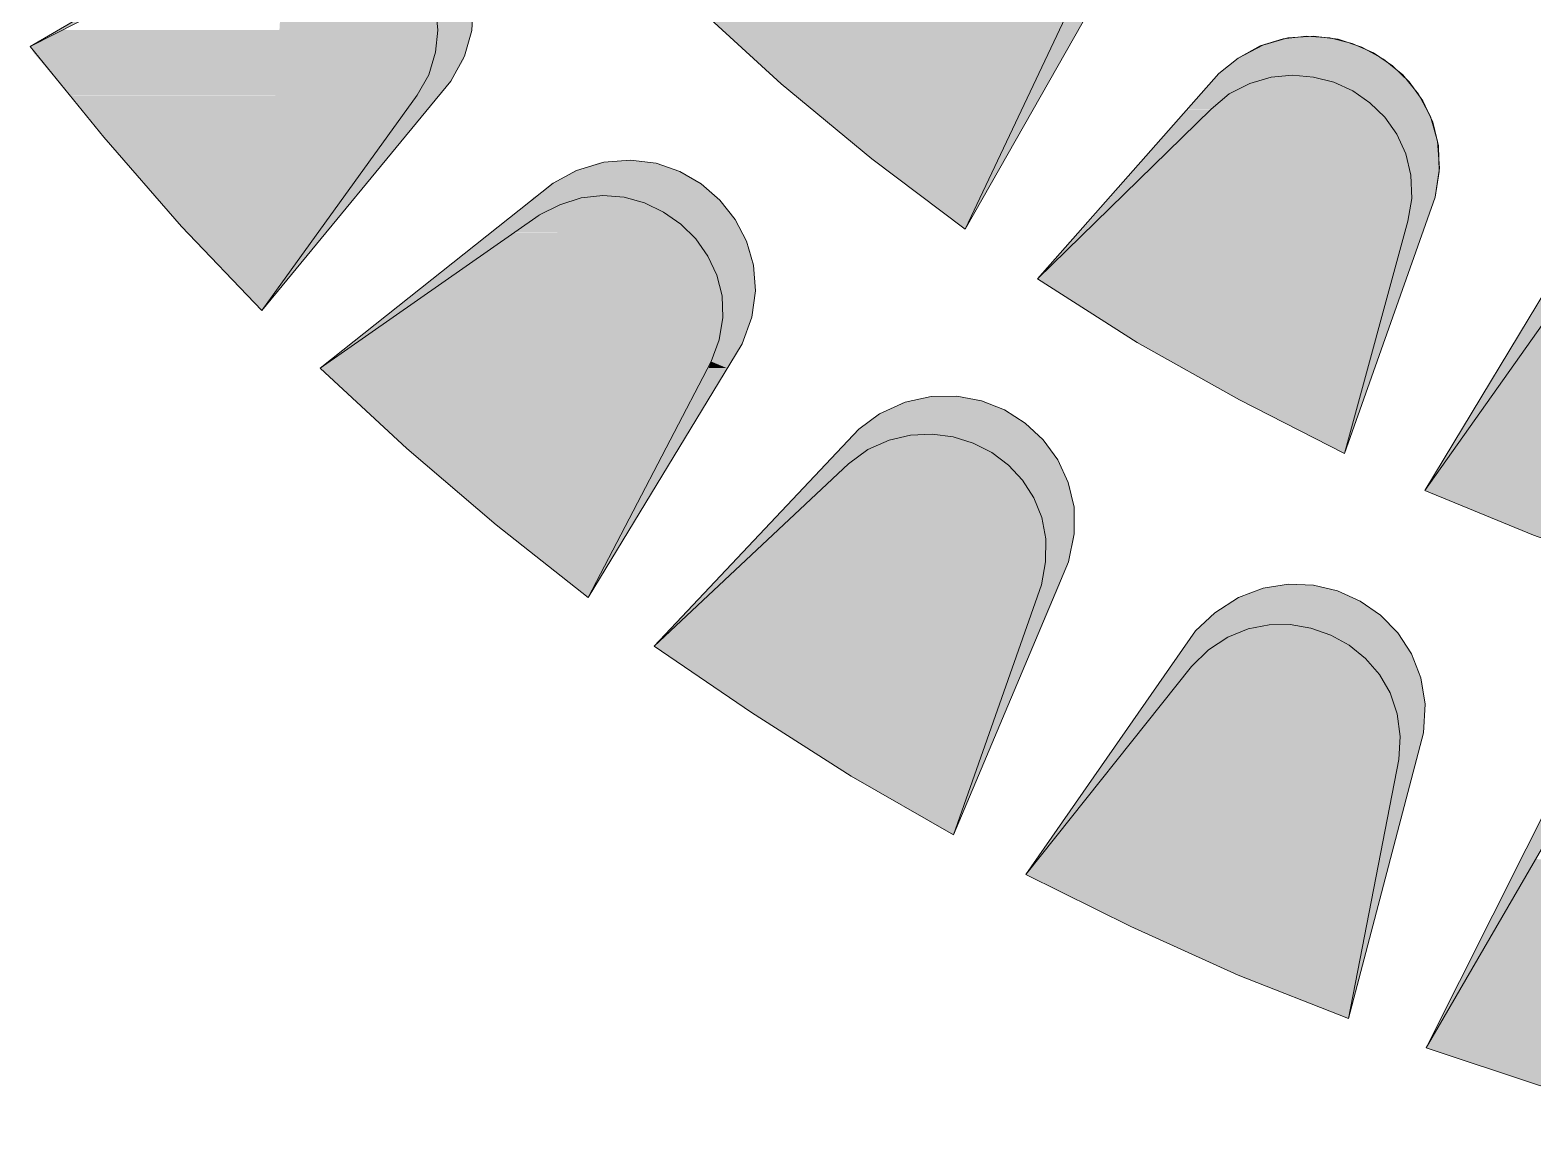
# Model space of a CAD drawing. Extents: x 0 to 245, y -13 to 205.
# Drawn here: x 100.75 to 136.17, y 34.1 to 60.4 of the extents above; entities that cross this region are included whole.
import ezdxf

# ---------------------------------------------------------------- set-up
doc = ezdxf.new("R2010")
doc.units = 0
doc.layers.add('FILL', color=8, linetype='Continuous')
doc.layers.add('GEOMETRY', color=7, linetype='Continuous')

msp = doc.modelspace()

# ---------------------------------------------------------------- hatches: boundary and pattern name
at = {"layer": 'FILL'}
for points in [[(122.788, 55.708), (125.961, 61.299), (126.171, 61.947), (126.241, 62.578), (126.183, 63.18), (126.01, 63.74), (125.734, 64.248), (125.367, 64.691), (124.923, 65.058), (124.413, 65.336), (123.849, 65.514), (123.245, 65.58), (122.612, 65.521), (121.964, 65.327), (121.445, 65.026)], [(106.216, 53.784), (110.672, 59.194), (110.988, 59.784), (111.16, 60.386), (111.198, 60.986), (111.113, 61.569), (110.917, 62.119), (110.621, 62.621), (110.236, 63.061), (109.774, 63.423), (109.245, 63.693), (108.661, 63.855), (108.034, 63.893), (107.375, 63.794), (106.826, 63.554)], [(100.753, 60.007), (106.826, 63.554)], [(109.878, 58.863), (110.152, 59.344), (110.311, 59.874), (110.363, 60.393), (110.316, 60.893), (110.178, 61.364), (109.96, 61.799), (109.668, 62.187), (109.313, 62.519), (108.903, 62.788), (108.447, 62.984), (107.952, 63.098), (107.43, 63.121), (106.887, 63.043), (106.367, 62.862)], [(100.753, 60.007), (106.367, 62.862)], [(105.605, 62.863), (101.241, 60.307), (101.332, 60.307)], [(105.605, 62.863), (106.367, 62.863), (101.332, 60.307)], [(116.41, 60.997), (118.455, 59.134), (120.591, 57.36), (122.788, 55.708)], [(110.305, 60.907), (110.366, 60.397), (111.159, 60.397)], [(110.305, 60.907), (111.191, 60.907), (111.159, 60.397)], [(116.562, 60.849), (118.455, 59.134), (124.435, 59.134)], [(116.562, 60.849), (125.228, 60.849), (124.435, 59.134)], [(122.788, 55.708), (125.228, 60.849)], [(125.228, 60.849), (125.686, 60.849), (122.788, 55.708)], [(101.546, 60.398), (100.753, 60.007), (110.306, 60.007)], [(101.241, 60.307), (101.332, 60.307), (100.753, 60.007)], [(101.546, 60.398), (110.366, 60.398), (110.306, 60.007)], [(110.336, 60.307), (110.306, 59.855), (111.007, 59.855)], [(110.366, 60.398), (110.336, 60.307), (111.13, 60.307)], [(110.336, 60.307), (111.13, 60.307), (111.007, 59.855)], [(110.366, 60.398), (111.16, 60.398), (111.13, 60.307)], [(131.73, 50.416), (133.867, 56.46), (133.967, 57.14), (133.924, 57.778), (133.755, 58.363), (133.476, 58.888), (133.103, 59.341), (132.652, 59.714), (132.14, 59.997), (131.582, 60.181), (130.996, 60.256), (130.397, 60.213), (129.802, 60.043), (129.226, 59.735), (128.769, 59.376)], [(133.867, 56.46), (133.958, 57.062), (133.941, 57.668), (133.809, 58.227), (133.576, 58.733), (133.256, 59.179), (132.863, 59.556), (132.411, 59.86), (131.913, 60.083), (131.383, 60.217), (130.836, 60.256), (130.285, 60.194), (129.743, 60.022), (129.226, 59.735), (128.769, 59.376)], [(130.356, 60.216), (130.294, 60.187), (131.578, 60.187)], [(130.966, 60.247), (130.356, 60.216), (131.393, 60.216)], [(130.356, 60.216), (131.393, 60.216), (131.578, 60.187)], [(100.753, 60.007), (102.492, 57.872), (104.323, 55.769), (106.216, 53.784)], [(100.753, 60.007), (100.844, 59.855), (110.306, 59.855)], [(100.753, 60.007), (110.306, 60.007), (110.306, 59.855)], [(129.684, 59.978), (129.226, 59.736), (132.584, 59.736)], [(129.777, 60.037), (129.684, 59.977), (132.158, 59.977)], [(129.684, 59.978), (132.158, 59.978), (132.584, 59.736)], [(130.295, 60.187), (129.777, 60.038), (132.036, 60.038)], [(129.777, 60.037), (132.036, 60.037), (132.158, 59.977)], [(130.295, 60.187), (131.578, 60.187), (132.036, 60.038)], [(100.843, 59.855), (101.271, 59.345), (110.152, 59.345)], [(100.843, 59.855), (110.305, 59.855), (110.152, 59.345)], [(110.275, 59.707), (110.152, 59.345), (110.762, 59.345)], [(110.305, 59.855), (110.275, 59.708), (110.975, 59.708)], [(110.275, 59.707), (110.975, 59.707), (110.762, 59.345)], [(110.305, 59.855), (111.006, 59.855), (110.975, 59.708)], [(129.166, 59.676), (128.77, 59.376), (133.073, 59.376)], [(129.226, 59.736), (129.165, 59.676), (132.706, 59.676)], [(129.166, 59.676), (132.707, 59.676), (133.073, 59.376)], [(129.226, 59.736), (132.584, 59.736), (132.706, 59.676)], [(101.271, 59.345), (101.667, 58.864), (109.877, 58.864)], [(101.271, 59.345), (110.152, 59.345), (109.877, 58.864)], [(110.062, 59.195), (109.877, 58.864), (110.397, 58.864)], [(110.152, 59.345), (110.061, 59.195), (110.672, 59.195)], [(110.062, 59.195), (110.671, 59.195), (110.397, 58.864)], [(110.152, 59.345), (110.762, 59.345), (110.672, 59.195)], [(124.497, 54.534), (128.769, 59.376)], [(128.709, 59.284), (128.556, 59.134), (129.502, 59.134)], [(133.225, 55.89), (133.317, 56.429), (133.294, 56.978), (133.172, 57.484), (132.963, 57.942), (132.677, 58.344), (132.328, 58.686), (131.924, 58.962), (131.479, 59.166), (131.002, 59.291), (130.506, 59.333), (130.002, 59.285), (129.501, 59.141), (129.013, 58.896), (128.586, 58.534)], [(128.739, 59.345), (128.709, 59.284), (130.051, 59.284)], [(128.709, 59.284), (130.051, 59.284), (129.502, 59.134)], [(128.769, 59.376), (128.739, 59.345), (133.103, 59.345)], [(128.739, 59.345), (130.6, 59.345), (130.051, 59.284)], [(128.769, 59.376), (133.073, 59.376), (133.103, 59.345)], [(129.96, 59.284), (129.472, 59.134), (131.578, 59.134)], [(129.99, 59.284), (129.96, 59.284), (131.119, 59.284)], [(129.96, 59.284), (131.119, 59.284), (131.578, 59.134)], [(130.57, 59.345), (129.99, 59.284), (131.028, 59.284)], [(129.99, 59.284), (131.119, 59.284)], [(130.6, 59.345), (130.997, 59.284), (133.163, 59.284)], [(130.6, 59.345), (133.103, 59.345), (133.163, 59.284)], [(130.998, 59.284), (131.15, 59.255), (133.164, 59.255)], [(130.998, 59.284), (133.164, 59.284), (133.164, 59.255)], [(131.15, 59.255), (131.668, 59.105), (133.317, 59.105)], [(131.15, 59.255), (133.164, 59.255), (133.317, 59.105)], [(101.668, 58.863), (102.492, 57.872), (109.176, 57.872)], [(101.668, 58.863), (109.878, 58.863), (109.176, 57.872)], [(106.216, 53.784), (109.878, 58.863)], [(109.878, 58.863), (110.398, 58.863), (106.216, 53.785)], [(118.455, 59.134), (120.591, 57.361), (123.582, 57.361)], [(118.455, 59.134), (124.435, 59.134), (123.582, 57.361)], [(128.342, 58.896), (128.038, 58.534), (128.587, 58.534)], [(128.555, 59.134), (128.342, 58.896), (129.013, 58.896)], [(128.342, 58.896), (129.014, 58.896), (128.587, 58.534)], [(128.922, 58.835), (128.526, 58.503), (132.524, 58.503)], [(128.555, 59.134), (129.501, 59.134), (129.013, 58.896)], [(128.983, 58.863), (128.921, 58.835), (132.127, 58.835)], [(128.922, 58.835), (132.127, 58.835), (132.524, 58.503)], [(129.411, 59.105), (128.983, 58.864), (132.097, 58.864)], [(128.983, 58.863), (132.096, 58.863), (132.127, 58.835)], [(129.471, 59.134), (129.41, 59.105), (131.638, 59.105)], [(129.411, 59.105), (131.639, 59.105), (132.097, 58.864)], [(129.471, 59.134), (131.577, 59.134), (131.638, 59.105)], [(131.668, 59.105), (132.158, 58.804), (133.531, 58.804)], [(131.668, 59.105), (133.317, 59.105), (133.531, 58.804)], [(132.158, 58.804), (133.531, 58.804)], [(132.158, 58.804), (133.531, 58.804)], [(132.188, 58.804), (132.584, 58.444), (133.683, 58.444)], [(132.188, 58.804), (133.531, 58.804), (133.683, 58.444)], [(124.497, 54.534), (128.587, 58.533)], [(128.038, 58.533), (125.718, 55.889), (125.901, 55.889)], [(128.038, 58.533), (128.587, 58.533), (125.901, 55.889)], [(128.495, 58.474), (128.038, 58.024), (132.92, 58.024)], [(128.526, 58.503), (128.495, 58.474), (132.553, 58.474)], [(128.495, 58.474), (132.554, 58.474), (132.92, 58.024)], [(128.526, 58.503), (132.523, 58.503), (132.553, 58.474)], [(132.585, 58.444), (132.738, 58.263), (133.806, 58.263)], [(132.585, 58.444), (133.684, 58.444), (133.806, 58.263)], [(132.738, 58.263), (132.92, 58.024), (133.867, 58.024)], [(132.738, 58.263), (133.805, 58.263), (133.867, 58.024)], [(102.492, 57.872), (104.323, 55.768), (107.679, 55.768)], [(102.492, 57.872), (109.176, 57.872), (107.679, 55.768)], [(128.038, 58.024), (127.549, 57.543), (133.164, 57.543)], [(128.038, 58.024), (132.92, 58.024), (133.164, 57.543)], [(132.92, 58.024), (133.073, 57.663), (133.928, 57.663)], [(132.92, 58.024), (133.867, 58.024), (133.928, 57.663)], [(127.548, 57.542), (126.998, 57), (133.286, 57)], [(127.548, 57.542), (133.163, 57.542), (133.286, 57)], [(133.073, 57.662), (133.164, 57.511), (133.958, 57.511)], [(133.073, 57.662), (133.927, 57.662), (133.958, 57.511)], [(133.164, 57.511), (133.287, 57.062), (133.958, 57.062)], [(133.164, 57.511), (133.958, 57.511), (133.958, 57.062)], [(113.601, 57.089), (113.081, 56.789), (116.532, 56.789)], [(113.907, 47.021), (117.538, 53.002), (117.763, 53.632), (117.846, 54.254), (117.8, 54.854), (117.636, 55.419), (117.369, 55.936), (117.009, 56.392), (116.571, 56.773), (116.065, 57.065), (115.506, 57.257), (114.906, 57.333), (114.277, 57.282), (113.632, 57.089), (113.082, 56.79)], [(113.601, 57.089), (116.011, 57.089), (116.532, 56.789)], [(113.632, 57.089), (113.602, 57.089), (116.011, 57.089)], [(114.181, 57.271), (113.631, 57.089), (115.982, 57.089)], [(113.632, 57.089), (116.011, 57.089)], [(114.181, 57.271), (115.432, 57.271), (115.982, 57.089)], [(114.211, 57.271), (114.182, 57.271), (115.433, 57.271)], [(114.822, 57.332), (114.211, 57.27), (115.372, 57.27)], [(114.211, 57.271), (115.433, 57.271)], [(120.591, 57.361), (123.582, 57.361), (122.788, 55.709)], [(133.287, 57.062), (133.287, 57), (133.958, 57)], [(133.287, 57.062), (133.958, 57.062), (133.958, 57)], [(107.589, 52.431), (113.082, 56.789)], [(113.051, 56.789), (112.685, 56.49), (116.898, 56.49)], [(113.051, 56.789), (116.561, 56.789), (116.898, 56.49)], [(113.082, 56.789), (113.052, 56.789), (116.561, 56.789)], [(113.082, 56.789), (116.561, 56.789)], [(126.999, 57), (126.45, 56.46), (133.317, 56.46)], [(126.999, 57), (133.287, 57), (133.317, 56.46)], [(133.287, 57), (133.317, 56.46), (133.867, 56.46)], [(133.287, 57), (133.958, 57), (133.867, 56.46)], [(112.625, 56.46), (112.442, 56.279), (113.235, 56.279)], [(112.685, 56.49), (112.624, 56.46), (113.785, 56.46)], [(112.625, 56.46), (113.785, 56.46), (113.235, 56.279)], [(112.685, 56.49), (114.332, 56.49), (113.785, 56.46)], [(116.805, 52.583), (116.989, 53.093), (117.08, 53.625), (117.06, 54.137), (116.939, 54.622), (116.729, 55.071), (116.442, 55.474), (116.089, 55.823), (115.682, 56.108), (115.232, 56.322), (114.751, 56.455), (114.25, 56.498), (113.741, 56.442), (113.235, 56.279), (112.746, 56.038)], [(113.722, 56.429), (113.235, 56.28), (115.309, 56.28)], [(113.722, 56.429), (114.882, 56.429), (115.309, 56.28)], [(113.785, 56.46), (113.723, 56.429), (114.883, 56.429)], [(114.333, 56.49), (113.785, 56.46), (114.761, 56.46)], [(113.785, 56.46), (114.761, 56.46), (114.883, 56.429)], [(114.333, 56.49), (114.883, 56.428), (116.958, 56.428)], [(114.333, 56.49), (116.898, 56.49), (116.958, 56.428)], [(114.883, 56.429), (115.037, 56.37), (117.02, 56.37)], [(114.883, 56.429), (116.958, 56.429), (117.02, 56.37)], [(115.037, 56.37), (115.401, 56.249), (117.111, 56.249)], [(115.037, 56.37), (117.019, 56.37), (117.111, 56.249)], [(126.45, 56.46), (125.901, 55.89), (133.225, 55.89)], [(126.45, 56.46), (133.317, 56.46), (133.225, 55.89)], [(133.317, 56.429), (133.225, 55.89), (133.653, 55.89)], [(133.317, 56.46), (133.317, 56.429), (133.867, 56.429)], [(133.317, 56.46), (133.867, 56.46), (133.867, 56.429)], [(133.317, 56.429), (133.867, 56.429), (133.653, 55.89)], [(107.589, 52.431), (112.747, 56.038)], [(112.136, 56.038), (107.772, 52.583), (107.802, 52.583)], [(112.136, 56.038), (112.746, 56.038), (107.802, 52.583)], [(112.442, 56.28), (112.136, 56.039), (112.747, 56.039)], [(112.685, 55.978), (112.165, 55.619), (116.318, 55.619)], [(112.442, 56.28), (113.235, 56.28), (112.747, 56.039)], [(112.747, 56.038), (112.685, 55.977), (115.89, 55.977)], [(112.685, 55.978), (115.889, 55.978), (116.318, 55.619)], [(113.173, 56.249), (112.746, 56.038), (115.829, 56.038)], [(112.747, 56.038), (115.83, 56.038), (115.89, 55.977)], [(113.235, 56.28), (113.173, 56.25), (115.403, 56.25)], [(113.173, 56.249), (115.401, 56.249), (115.829, 56.038)], [(113.235, 56.28), (115.309, 56.28), (115.403, 56.25)], [(115.403, 56.249), (115.889, 55.978), (117.324, 55.978)], [(115.403, 56.249), (117.111, 56.249), (117.324, 55.978)], [(115.889, 55.978), (116.011, 55.918), (117.385, 55.918)], [(115.889, 55.978), (117.324, 55.978), (117.385, 55.918)], [(104.323, 55.769), (107.679, 55.769), (106.216, 53.785)], [(112.166, 55.618), (111.557, 55.198), (116.654, 55.198)], [(112.166, 55.618), (116.318, 55.618), (116.654, 55.198)], [(116.011, 55.918), (116.318, 55.618), (117.537, 55.618)], [(116.011, 55.918), (117.385, 55.918), (117.537, 55.618)], [(116.318, 55.618), (116.532, 55.347), (117.661, 55.347)], [(116.318, 55.618), (117.538, 55.618), (117.661, 55.347)], [(125.717, 55.89), (125.901, 55.89), (124.496, 54.535)], [(125.901, 55.89), (124.497, 54.535), (132.859, 54.535)], [(125.901, 55.89), (133.225, 55.89), (132.859, 54.535)], [(131.73, 50.416), (133.225, 55.89)], [(133.225, 55.89), (132.859, 54.535), (133.195, 54.535)], [(133.225, 55.89), (133.653, 55.89), (133.195, 54.535)], [(116.532, 55.347), (116.654, 55.199), (117.721, 55.199)], [(116.532, 55.347), (117.661, 55.347), (117.721, 55.199)], [(111.556, 55.198), (110.853, 54.717), (116.898, 54.717)], [(111.556, 55.198), (116.654, 55.198), (116.898, 54.717)], [(116.654, 55.198), (116.867, 54.775), (117.813, 54.775)], [(116.654, 55.198), (117.721, 55.198), (117.813, 54.775)], [(133.622, 49.545), (136.949, 55.046)], [(110.853, 54.717), (110.091, 54.175), (117.049, 54.175)], [(110.853, 54.717), (116.898, 54.717), (117.049, 54.175)], [(116.867, 54.776), (116.898, 54.717), (117.812, 54.717)], [(116.867, 54.776), (117.812, 54.776), (117.812, 54.717)], [(116.898, 54.717), (117.049, 54.175), (117.843, 54.175)], [(116.898, 54.717), (117.812, 54.717), (117.843, 54.175)], [(124.497, 54.534), (126.847, 53.032), (129.259, 51.679), (131.73, 50.416)], [(124.497, 54.534), (126.847, 53.032), (132.462, 53.032)], [(124.497, 54.534), (132.859, 54.534), (132.462, 53.032)], [(132.859, 54.534), (133.195, 54.534), (131.73, 50.416)], [(133.622, 49.545), (136.919, 54.204)], [(136.46, 54.204), (135.362, 52.402), (135.637, 52.402)], [(136.46, 54.204), (136.919, 54.204), (135.637, 52.402)], [(110.091, 54.175), (109.327, 53.634), (117.08, 53.634)], [(110.091, 54.175), (117.049, 54.175), (117.08, 53.634)], [(117.049, 54.175), (117.843, 54.175)], [(117.049, 54.175), (117.843, 54.175)], [(117.049, 54.175), (117.08, 53.634), (117.752, 53.634)], [(117.049, 54.175), (117.843, 54.175), (117.752, 53.634)], [(109.328, 53.634), (108.534, 53.093), (116.989, 53.093)], [(109.328, 53.634), (117.081, 53.634), (116.989, 53.093)], [(117.081, 53.574), (116.989, 53.093), (117.569, 53.093)], [(117.081, 53.634), (117.081, 53.574), (117.752, 53.574)], [(117.081, 53.634), (117.752, 53.634), (117.752, 53.574)], [(117.081, 53.574), (117.752, 53.574), (117.569, 53.093)], [(136.43, 53.484), (136.033, 52.943), (141.954, 52.943)], [(108.535, 53.093), (107.803, 52.583), (116.806, 52.583)], [(108.535, 53.093), (116.989, 53.093), (116.806, 52.583)], [(116.958, 53.002), (116.806, 52.583), (117.265, 52.583)], [(116.989, 53.093), (116.958, 53.002), (117.538, 53.002)], [(116.958, 53.002), (117.538, 53.002), (117.265, 52.583)], [(116.989, 53.093), (117.569, 53.093), (117.538, 53.002)], [(126.846, 53.032), (129.258, 51.678), (132.096, 51.678)], [(126.846, 53.032), (132.461, 53.032), (132.096, 51.678)], [(136.033, 52.943), (135.637, 52.403), (141.986, 52.403)], [(136.033, 52.943), (141.955, 52.943), (141.986, 52.403)], [(107.772, 52.583), (107.802, 52.583), (107.588, 52.431)], [(107.802, 52.583), (107.588, 52.431), (116.744, 52.431)], [(107.589, 52.431), (109.634, 50.537), (111.74, 48.734), (113.907, 47.021)], [(107.589, 52.431), (109.634, 50.537), (115.768, 50.537)], [(107.589, 52.431), (116.745, 52.431), (115.768, 50.537)], [(107.802, 52.583), (116.805, 52.583), (116.744, 52.431)], [(113.907, 47.021), (116.805, 52.583)], [(116.745, 52.431), (117.172, 52.431), (113.907, 47.021)], [(116.805, 52.583), (116.744, 52.431), (117.171, 52.431)], [(116.805, 52.583), (117.264, 52.583), (117.171, 52.431)], [(135.636, 52.403), (133.621, 49.546), (141.74, 49.546)], [(135.362, 52.403), (135.636, 52.403), (133.622, 49.546)], [(135.636, 52.403), (141.986, 52.403), (141.74, 49.546)], [(122.512, 41.429), (125.228, 47.861), (125.362, 48.52), (125.355, 49.149), (125.22, 49.735), (124.974, 50.268), (124.631, 50.738), (124.207, 51.133), (123.715, 51.444), (123.171, 51.659), (122.59, 51.768), (121.987, 51.76), (121.376, 51.624), (120.773, 51.349), (120.284, 50.989)], [(121.933, 51.739), (121.597, 51.678), (123.154, 51.678)], [(121.933, 51.739), (122.664, 51.739), (123.154, 51.678)], [(122.544, 51.771), (121.934, 51.74), (122.665, 51.74)], [(120.988, 51.441), (120.773, 51.349), (123.885, 51.349)], [(121.323, 51.62), (120.988, 51.44), (123.704, 51.44)], [(120.988, 51.441), (123.704, 51.441), (123.885, 51.349)], [(121.597, 51.679), (121.323, 51.62), (123.306, 51.62)], [(121.323, 51.62), (123.306, 51.62), (123.704, 51.44)], [(121.597, 51.679), (123.154, 51.679), (123.306, 51.62)], [(129.259, 51.679), (132.097, 51.679), (131.731, 50.416)], [(120.467, 51.11), (120.285, 50.989), (124.374, 50.989)], [(120.773, 51.349), (120.467, 51.11), (124.222, 51.11)], [(120.467, 51.11), (124.222, 51.11), (124.374, 50.989)], [(120.773, 51.349), (123.885, 51.349), (124.222, 51.11)], [(115.463, 45.878), (120.285, 50.988)], [(120.041, 50.718), (119.828, 50.507), (120.499, 50.507)], [(120.163, 50.868), (120.041, 50.718), (121.017, 50.718)], [(120.041, 50.718), (121.018, 50.718), (120.499, 50.507)], [(124.589, 47.321), (124.68, 47.861), (124.688, 48.403), (124.594, 48.91), (124.408, 49.373), (124.142, 49.786), (123.808, 50.143), (123.416, 50.437), (122.979, 50.662), (122.507, 50.81), (122.011, 50.875), (121.504, 50.851), (120.996, 50.731), (120.499, 50.508), (120.042, 50.177)], [(120.285, 50.988), (120.163, 50.868), (124.497, 50.868)], [(120.163, 50.868), (121.567, 50.868)], [(120.163, 50.868), (122.117, 50.868), (121.567, 50.868)], [(120.163, 50.868), (121.567, 50.868), (121.017, 50.718)], [(120.285, 50.988), (124.375, 50.988), (124.497, 50.868)], [(121.017, 50.718), (120.682, 50.568), (123.184, 50.568)], [(121.201, 50.778), (121.017, 50.718), (122.788, 50.718)], [(121.017, 50.718), (122.788, 50.718), (123.184, 50.568)], [(121.567, 50.868), (121.201, 50.777), (122.665, 50.777)], [(121.201, 50.778), (122.665, 50.778), (122.788, 50.718)], [(122.117, 50.868), (121.567, 50.868), (122.208, 50.868)], [(121.567, 50.868), (122.208, 50.868), (122.665, 50.777)], [(122.117, 50.868), (122.665, 50.777), (124.588, 50.777)], [(122.117, 50.868), (124.497, 50.868), (124.588, 50.777)], [(122.665, 50.778), (122.849, 50.688), (124.68, 50.688)], [(122.665, 50.778), (124.588, 50.778), (124.68, 50.688)], [(122.848, 50.688), (123.184, 50.568), (124.741, 50.568)], [(122.848, 50.688), (124.679, 50.688), (124.741, 50.568)], [(109.634, 50.537), (111.74, 48.733), (114.822, 48.733)], [(109.634, 50.537), (115.768, 50.537), (114.822, 48.733)], [(119.828, 50.507), (119.521, 50.177), (120.041, 50.177)], [(119.828, 50.507), (120.499, 50.507), (120.041, 50.177)], [(120.499, 50.507), (120.194, 50.268), (123.643, 50.268)], [(120.682, 50.568), (120.498, 50.507), (123.306, 50.507)], [(120.499, 50.507), (123.307, 50.507), (123.643, 50.268)], [(120.682, 50.568), (123.184, 50.568), (123.306, 50.507)], [(123.184, 50.568), (123.642, 50.268), (124.955, 50.268)], [(123.184, 50.568), (124.741, 50.568), (124.955, 50.268)], [(115.463, 45.878), (120.042, 50.177)], [(119.522, 50.177), (116.835, 47.321), (116.989, 47.321)], [(119.522, 50.177), (120.041, 50.177), (116.989, 47.321)], [(120.041, 50.177), (119.767, 49.906), (124.039, 49.906)], [(120.194, 50.268), (120.041, 50.177), (123.763, 50.177)], [(120.041, 50.177), (123.764, 50.177), (124.039, 49.906)], [(120.194, 50.268), (123.642, 50.268), (123.763, 50.177)], [(123.642, 50.268), (123.734, 50.207), (125.015, 50.207)], [(123.642, 50.268), (124.954, 50.268), (125.015, 50.207)], [(123.734, 50.207), (124.039, 49.905), (125.137, 49.905)], [(123.734, 50.207), (125.015, 50.207), (125.137, 49.905)], [(119.766, 49.905), (119.278, 49.454), (124.374, 49.454)], [(119.766, 49.905), (124.039, 49.905), (124.374, 49.454)], [(124.04, 49.905), (124.223, 49.634), (125.26, 49.634)], [(124.04, 49.905), (125.138, 49.905), (125.26, 49.634)], [(124.222, 49.635), (124.374, 49.454), (125.29, 49.454)], [(124.222, 49.635), (125.259, 49.635), (125.29, 49.454)], [(119.278, 49.454), (118.727, 48.944), (124.588, 48.944)], [(119.278, 49.454), (124.375, 49.454), (124.588, 48.944)], [(124.375, 49.454), (124.527, 49.034), (125.352, 49.034)], [(124.375, 49.454), (125.291, 49.454), (125.352, 49.034)], [(133.622, 49.545), (136.185, 48.493), (138.809, 47.562), (141.466, 46.72)], [(133.622, 49.545), (136.185, 48.493), (141.649, 48.493)], [(133.622, 49.545), (141.74, 49.545), (141.649, 48.493)], [(118.728, 48.945), (118.149, 48.403), (124.679, 48.403)], [(118.728, 48.945), (124.587, 48.945), (124.679, 48.403)], [(124.527, 49.034), (124.588, 48.944), (125.351, 48.944)], [(124.527, 49.034), (125.351, 49.034), (125.351, 48.944)], [(124.588, 48.945), (124.68, 48.433), (125.352, 48.433)], [(124.588, 48.945), (125.352, 48.945), (125.352, 48.433)], [(111.74, 48.734), (114.822, 48.734), (113.907, 47.021)], [(118.149, 48.403), (117.569, 47.861), (124.679, 47.861)], [(118.149, 48.403), (124.679, 48.403), (124.679, 47.861)], [(124.679, 48.433), (124.679, 48.403), (125.351, 48.403)], [(124.679, 48.433), (125.351, 48.433), (125.351, 48.403)], [(124.679, 48.403), (124.679, 47.861), (125.228, 47.861)], [(124.679, 48.403), (125.351, 48.403), (125.228, 47.861)], [(117.569, 47.861), (116.989, 47.321), (124.588, 47.321)], [(117.569, 47.861), (124.679, 47.861), (124.588, 47.321)], [(124.679, 47.861), (124.587, 47.321), (125.015, 47.321)], [(124.679, 47.861), (125.228, 47.861)], [(124.679, 47.861), (125.228, 47.861)], [(124.679, 47.861), (125.228, 47.861), (125.015, 47.321)], [(116.836, 47.321), (116.989, 47.321), (115.463, 45.879)], [(116.989, 47.321), (115.463, 45.879), (124.07, 45.879)], [(116.989, 47.321), (124.588, 47.321), (124.07, 45.879)], [(122.512, 41.429), (124.588, 47.321)], [(124.588, 47.321), (124.07, 45.879), (124.405, 45.879)], [(124.588, 47.321), (125.016, 47.321), (124.405, 45.879)], [(131.822, 37.101), (133.592, 43.835), (133.628, 44.509), (133.529, 45.131), (133.31, 45.694), (132.988, 46.188), (132.579, 46.606), (132.101, 46.938), (131.568, 47.176), (130.999, 47.312), (130.409, 47.337), (129.814, 47.243), (129.231, 47.02), (128.677, 46.661), (128.219, 46.239)], [(129.625, 47.171), (129.166, 46.991), (131.974, 46.991)], [(129.747, 47.23), (129.625, 47.171), (131.578, 47.171)], [(129.625, 47.171), (131.578, 47.171), (131.974, 46.991)], [(130.265, 47.321), (129.746, 47.23), (131.364, 47.23)], [(129.747, 47.23), (131.364, 47.23), (131.578, 47.171)], [(130.356, 47.321), (130.265, 47.321), (130.966, 47.321)], [(130.265, 47.321), (130.966, 47.321), (131.364, 47.23)], [(129.075, 46.931), (128.678, 46.66), (132.494, 46.66)], [(129.166, 46.991), (129.075, 46.93), (132.127, 46.93)], [(129.075, 46.931), (132.127, 46.931), (132.494, 46.66)], [(129.166, 46.991), (131.974, 46.991), (132.127, 46.93)], [(128.555, 46.57), (128.372, 46.389), (132.798, 46.389)], [(128.677, 46.66), (128.555, 46.569), (132.615, 46.569)], [(128.555, 46.57), (132.616, 46.57), (132.798, 46.389)], [(128.677, 46.66), (132.493, 46.66), (132.615, 46.569)], [(124.222, 40.497), (128.219, 46.238)], [(128.128, 46.088), (127.915, 45.788), (128.526, 45.788)], [(133.011, 43.202), (133.041, 43.743), (132.971, 44.283), (132.804, 44.774), (132.551, 45.21), (132.225, 45.587), (131.839, 45.898), (131.406, 46.138), (130.939, 46.302), (130.45, 46.384), (129.951, 46.379), (129.456, 46.282), (128.977, 46.087), (128.526, 45.788), (128.127, 45.396)], [(128.219, 46.238), (128.127, 46.089), (128.983, 46.089)], [(128.128, 46.088), (128.983, 46.088), (128.526, 45.788)], [(128.219, 46.238), (129.38, 46.238), (128.983, 46.089)], [(128.282, 46.3), (128.22, 46.238), (129.381, 46.238)], [(128.342, 46.359), (128.281, 46.3), (129.501, 46.3)], [(128.282, 46.3), (129.502, 46.3), (129.381, 46.238)], [(128.342, 46.359), (129.96, 46.359), (129.501, 46.3)], [(128.373, 46.389), (128.343, 46.359), (129.96, 46.359)], [(128.373, 46.389), (130.051, 46.389), (129.96, 46.359)], [(128.983, 46.088), (128.861, 45.999), (131.668, 45.999)], [(129.38, 46.238), (128.983, 46.089), (131.486, 46.089)], [(128.983, 46.088), (131.487, 46.088), (131.668, 45.999)], [(129.38, 46.238), (131.15, 46.238), (131.486, 46.089)], [(129.502, 46.3), (129.381, 46.238), (131.15, 46.238)], [(129.96, 46.359), (129.502, 46.3), (130.967, 46.3)], [(129.502, 46.3), (130.967, 46.3), (131.15, 46.238)], [(130.051, 46.389), (129.96, 46.359), (130.631, 46.359)], [(129.96, 46.359), (130.631, 46.359), (130.967, 46.3)], [(130.051, 46.389), (130.631, 46.359), (132.799, 46.359)], [(130.051, 46.389), (132.799, 46.389), (132.799, 46.359)], [(130.63, 46.359), (131.15, 46.239), (132.919, 46.239)], [(130.63, 46.359), (132.798, 46.359), (132.919, 46.239)], [(131.15, 46.238), (131.425, 46.118), (133.042, 46.118)], [(131.15, 46.238), (132.92, 46.238), (133.042, 46.118)], [(131.426, 46.118), (131.668, 45.999), (133.104, 45.999)], [(131.426, 46.118), (133.042, 46.118), (133.104, 45.999)], [(115.463, 45.878), (117.752, 44.315), (120.102, 42.813), (122.513, 41.429)], [(115.463, 45.878), (117.752, 44.315), (123.52, 44.315)], [(115.463, 45.878), (124.07, 45.878), (123.52, 44.315)], [(124.07, 45.878), (124.405, 45.878), (122.512, 41.429)], [(127.915, 45.788), (127.64, 45.396), (128.128, 45.396)], [(127.915, 45.788), (128.526, 45.788), (128.128, 45.396)], [(128.433, 45.698), (128.127, 45.396), (132.371, 45.396)], [(128.526, 45.788), (128.433, 45.698), (132.127, 45.698)], [(128.433, 45.698), (132.126, 45.698), (132.371, 45.396)], [(128.861, 45.999), (128.526, 45.788), (131.973, 45.788)], [(128.526, 45.788), (131.973, 45.788), (132.127, 45.698)], [(128.861, 45.999), (131.668, 45.999), (131.973, 45.788)], [(131.668, 45.999), (132.127, 45.698), (133.287, 45.698)], [(131.668, 45.999), (133.104, 45.999), (133.287, 45.698)], [(132.127, 45.698), (132.188, 45.608), (133.347, 45.608)], [(132.127, 45.698), (133.287, 45.698), (133.347, 45.608)], [(124.222, 40.497), (128.127, 45.396)], [(127.639, 45.397), (126.115, 43.203), (126.359, 43.203)], [(127.639, 45.397), (128.127, 45.397), (126.359, 43.203)], [(128.128, 45.397), (128.038, 45.277), (132.494, 45.277)], [(128.128, 45.397), (132.372, 45.397), (132.494, 45.277)], [(132.188, 45.609), (132.494, 45.277), (133.469, 45.277)], [(132.188, 45.609), (133.346, 45.609), (133.469, 45.277)], [(128.038, 45.277), (127.64, 44.827), (132.767, 44.827)], [(128.038, 45.277), (132.494, 45.277), (132.767, 44.827)], [(132.494, 45.277), (132.646, 45.037), (133.562, 45.037)], [(132.494, 45.277), (133.47, 45.277), (133.562, 45.037)], [(132.646, 45.036), (132.767, 44.826), (133.591, 44.826)], [(132.646, 45.036), (133.562, 45.036), (133.591, 44.826)], [(127.639, 44.826), (127.243, 44.284), (132.982, 44.284)], [(127.639, 44.826), (132.767, 44.826), (132.982, 44.284)], [(132.767, 44.826), (132.919, 44.436), (133.621, 44.436)], [(132.767, 44.826), (133.591, 44.826), (133.621, 44.436)], [(117.752, 44.315), (120.102, 42.813), (123.001, 42.813)], [(117.752, 44.315), (123.52, 44.315), (123.001, 42.813)], [(127.244, 44.284), (126.816, 43.743), (133.042, 43.743)], [(127.244, 44.284), (132.982, 44.284), (133.042, 43.743)], [(132.92, 44.437), (132.982, 44.285), (133.622, 44.285)], [(132.92, 44.437), (133.622, 44.437), (133.622, 44.285)], [(132.982, 44.284), (133.042, 43.835), (133.591, 43.835)], [(132.982, 44.284), (133.622, 44.284), (133.591, 43.835)], [(126.816, 43.743), (126.359, 43.202), (133.011, 43.202)], [(126.816, 43.743), (133.042, 43.743), (133.011, 43.202)], [(133.042, 43.743), (133.012, 43.202), (133.44, 43.202)], [(133.042, 43.835), (133.042, 43.743), (133.563, 43.743)], [(133.042, 43.835), (133.592, 43.835), (133.563, 43.743)], [(133.042, 43.743), (133.563, 43.743), (133.44, 43.202)], [(126.115, 43.202), (126.359, 43.202), (124.222, 40.497)], [(126.359, 43.202), (124.222, 40.497), (132.494, 40.497)], [(126.359, 43.202), (133.011, 43.202), (132.494, 40.497)], [(131.822, 37.101), (133.011, 43.203)], [(133.011, 43.202), (132.493, 40.497), (132.706, 40.497)], [(133.011, 43.202), (133.44, 43.202), (132.706, 40.497)], [(120.101, 42.813), (123, 42.813), (122.512, 41.429)], [(133.653, 36.409), (136.796, 42.662)], [(133.653, 36.409), (136.796, 41.821)], [(136.369, 41.821), (135.607, 40.317), (135.942, 40.317)], [(136.369, 41.821), (136.796, 41.821), (135.942, 40.317)], [(136.247, 40.859), (135.942, 40.318), (141.955, 40.318)], [(124.222, 40.497), (126.694, 39.265), (129.226, 38.122), (131.822, 37.101)], [(124.222, 40.497), (126.694, 39.265), (132.248, 39.265)], [(124.222, 40.497), (132.493, 40.497), (132.248, 39.265)], [(132.494, 40.497), (132.707, 40.497), (131.822, 37.101)], [(135.607, 40.318), (135.942, 40.318), (133.653, 36.41)], [(135.942, 40.318), (133.653, 36.41), (141.771, 36.41)], [(135.942, 40.318), (141.955, 40.318), (141.771, 36.41)], [(126.694, 39.265), (129.226, 38.122), (132.036, 38.122)], [(126.694, 39.265), (132.249, 39.265), (132.036, 38.122)], [(129.226, 38.122), (132.036, 38.122), (131.822, 37.101)], [(133.653, 36.409), (136.278, 35.538), (138.964, 34.754), (141.679, 34.095)], [(133.653, 36.409), (136.278, 35.538), (141.74, 35.538)], [(133.653, 36.409), (141.771, 36.409), (141.74, 35.538)]]:
    msp.add_hatch(color=7, dxfattribs=at).paths.add_polyline_path(points)

# ---------------------------------------------------------------- linework, layer by layer
at = {"layer": 'GEOMETRY', "lineweight": 13}
for points in [[(122.788, 55.708), (125.961, 61.299), (126.171, 61.947), (126.241, 62.578), (126.183, 63.18), (126.01, 63.74), (125.734, 64.248), (125.367, 64.691), (124.923, 65.058), (124.413, 65.336), (123.849, 65.514), (123.245, 65.58), (122.612, 65.521), (121.964, 65.327), (121.445, 65.026)], [(106.216, 53.784), (110.672, 59.194), (110.988, 59.784), (111.16, 60.386), (111.198, 60.986), (111.113, 61.569), (110.917, 62.119), (110.621, 62.621), (110.236, 63.061), (109.774, 63.423), (109.245, 63.693), (108.661, 63.855), (108.034, 63.893), (107.375, 63.794), (106.826, 63.554)], [(100.753, 60.007), (106.826, 63.554)], [(109.878, 58.863), (110.152, 59.344), (110.311, 59.874), (110.363, 60.393), (110.316, 60.893), (110.178, 61.364), (109.96, 61.799), (109.668, 62.187), (109.313, 62.519), (108.903, 62.788), (108.447, 62.984), (107.952, 63.098), (107.43, 63.121), (106.887, 63.043), (106.367, 62.862)], [(100.753, 60.007), (106.367, 62.862)], [(116.41, 60.997), (118.455, 59.134), (120.591, 57.36), (122.788, 55.708)], [(122.788, 55.708), (125.228, 60.849)], [(131.73, 50.416), (133.867, 56.46), (133.967, 57.14), (133.924, 57.778), (133.755, 58.363), (133.476, 58.888), (133.103, 59.341), (132.652, 59.714), (132.14, 59.997), (131.582, 60.181), (130.996, 60.256), (130.397, 60.213), (129.802, 60.043), (129.226, 59.735), (128.769, 59.376)], [(133.867, 56.46), (133.958, 57.062), (133.941, 57.668), (133.809, 58.227), (133.576, 58.733), (133.256, 59.179), (132.863, 59.556), (132.411, 59.86), (131.913, 60.083), (131.383, 60.217), (130.836, 60.256), (130.285, 60.194), (129.743, 60.022), (129.226, 59.735), (128.769, 59.376)], [(100.753, 60.007), (102.492, 57.872), (104.323, 55.769), (106.216, 53.784)], [(124.497, 54.534), (128.769, 59.376)], [(133.225, 55.89), (133.317, 56.429), (133.294, 56.978), (133.172, 57.484), (132.963, 57.942), (132.677, 58.344), (132.328, 58.686), (131.924, 58.962), (131.479, 59.166), (131.002, 59.291), (130.506, 59.333), (130.002, 59.285), (129.501, 59.141), (129.013, 58.896), (128.586, 58.534)], [(106.216, 53.784), (109.878, 58.863)], [(124.497, 54.534), (128.587, 58.533)], [(113.907, 47.021), (117.538, 53.002), (117.763, 53.632), (117.846, 54.254), (117.8, 54.854), (117.636, 55.419), (117.369, 55.936), (117.009, 56.392), (116.571, 56.773), (116.065, 57.065), (115.506, 57.257), (114.906, 57.333), (114.277, 57.282), (113.632, 57.089), (113.082, 56.79)], [(107.589, 52.431), (113.082, 56.789)], [(116.805, 52.583), (116.989, 53.093), (117.08, 53.625), (117.06, 54.137), (116.939, 54.622), (116.729, 55.071), (116.442, 55.474), (116.089, 55.823), (115.682, 56.108), (115.232, 56.322), (114.751, 56.455), (114.25, 56.498), (113.741, 56.442), (113.235, 56.279), (112.746, 56.038)], [(107.589, 52.431), (112.747, 56.038)], [(131.73, 50.416), (133.225, 55.89)], [(133.622, 49.545), (136.949, 55.046)], [(124.497, 54.534), (126.847, 53.032), (129.259, 51.679), (131.73, 50.416)], [(133.622, 49.545), (136.919, 54.204)], [(107.589, 52.431), (109.634, 50.537), (111.74, 48.734), (113.907, 47.021)], [(113.907, 47.021), (116.805, 52.583)], [(122.512, 41.429), (125.228, 47.861), (125.362, 48.52), (125.355, 49.149), (125.22, 49.735), (124.974, 50.268), (124.631, 50.738), (124.207, 51.133), (123.715, 51.444), (123.171, 51.659), (122.59, 51.768), (121.987, 51.76), (121.376, 51.624), (120.773, 51.349), (120.284, 50.989)], [(115.463, 45.878), (120.285, 50.988)], [(124.589, 47.321), (124.68, 47.861), (124.688, 48.403), (124.594, 48.91), (124.408, 49.373), (124.142, 49.786), (123.808, 50.143), (123.416, 50.437), (122.979, 50.662), (122.507, 50.81), (122.011, 50.875), (121.504, 50.851), (120.996, 50.731), (120.499, 50.508), (120.042, 50.177)], [(115.463, 45.878), (120.042, 50.177)], [(133.622, 49.545), (136.185, 48.493), (138.809, 47.562), (141.466, 46.72)], [(122.512, 41.429), (124.588, 47.321)], [(131.822, 37.101), (133.592, 43.835), (133.628, 44.509), (133.529, 45.131), (133.31, 45.694), (132.988, 46.188), (132.579, 46.606), (132.101, 46.938), (131.568, 47.176), (130.999, 47.312), (130.409, 47.337), (129.814, 47.243), (129.231, 47.02), (128.677, 46.661), (128.219, 46.239)], [(124.222, 40.497), (128.219, 46.238)], [(133.011, 43.202), (133.041, 43.743), (132.971, 44.283), (132.804, 44.774), (132.551, 45.21), (132.225, 45.587), (131.839, 45.898), (131.406, 46.138), (130.939, 46.302), (130.45, 46.384), (129.951, 46.379), (129.456, 46.282), (128.977, 46.087), (128.526, 45.788), (128.127, 45.396)], [(115.463, 45.878), (117.752, 44.315), (120.102, 42.813), (122.513, 41.429)], [(124.222, 40.497), (128.127, 45.396)], [(131.822, 37.101), (133.011, 43.203)], [(133.653, 36.409), (136.796, 42.662)], [(133.653, 36.409), (136.796, 41.821)], [(124.222, 40.497), (126.694, 39.265), (129.226, 38.122), (131.822, 37.101)], [(133.653, 36.409), (136.278, 35.538), (138.964, 34.754), (141.679, 34.095)]]:
    msp.add_lwpolyline(points, dxfattribs=at)

doc.saveas('drawing.dxf')
